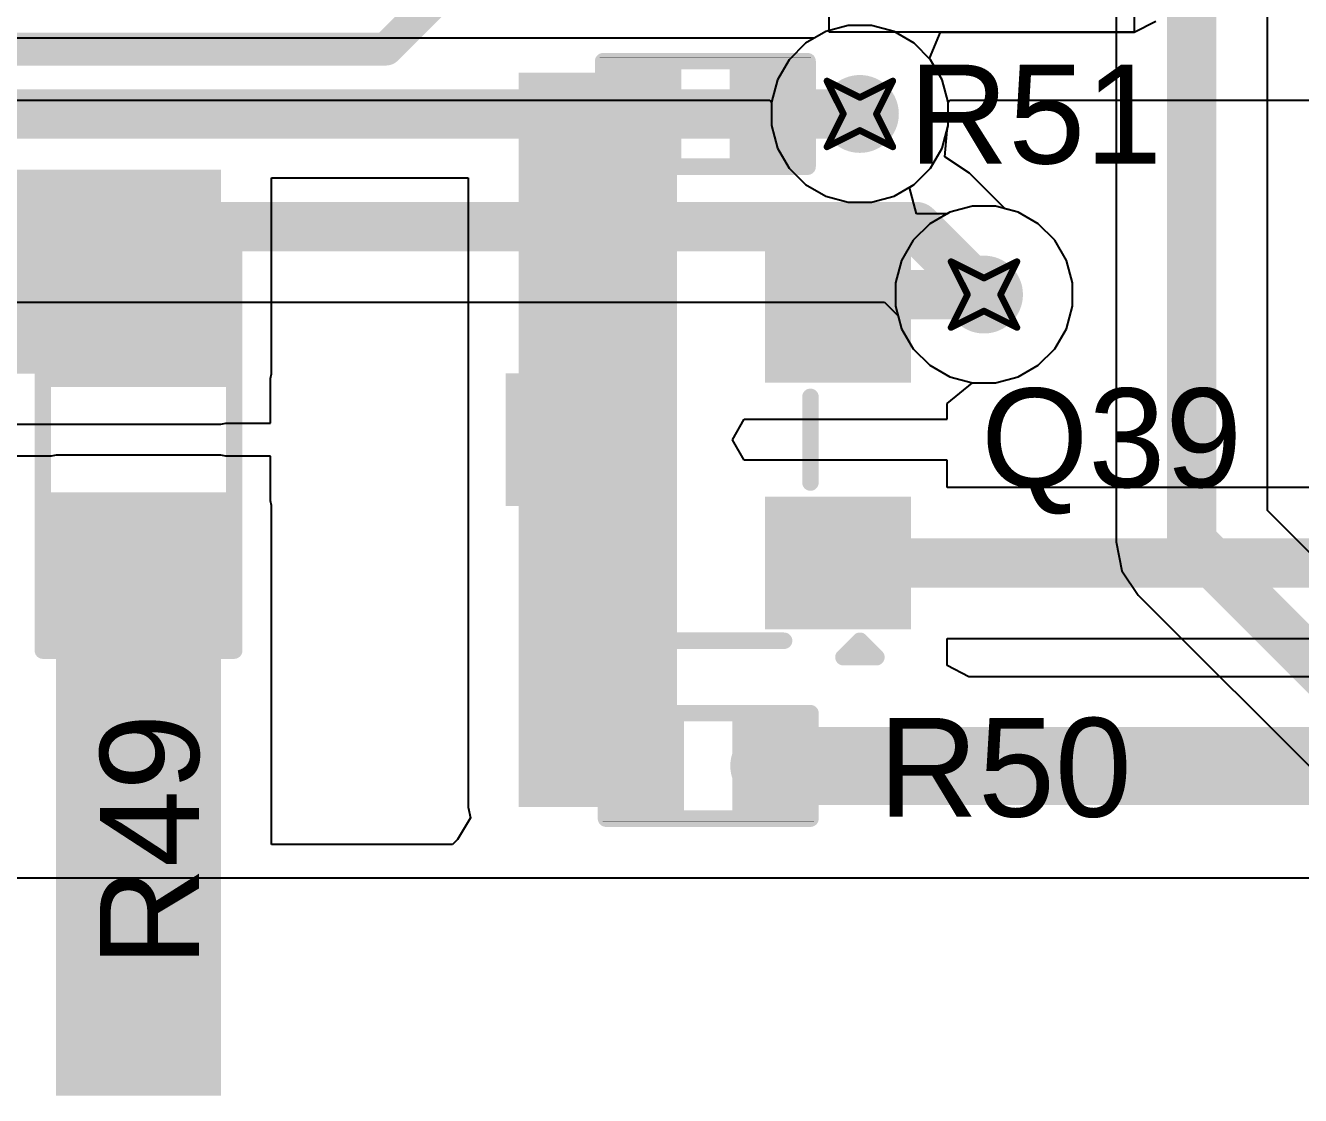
# Model space of a CAD drawing. Header units: inches. Extents: x -36 to 349, y -11 to 240.
# Drawn here: x 165.96 to 175.78, y 12.75 to 21 of the extents above; entities that cross this region are included whole.
import ezdxf

# ---------------------------------------------------------------- set-up
doc = ezdxf.new("R2010")
doc.units = ezdxf.units.IN
for name, color, linetype in [('Bottom Layer', 5, 'Continuous'), ('Drill Drawing', 1, 'Continuous'), ('Layer 1', 16, 'Continuous'), ('Layer 2', 76, 'Continuous'), ('Top Layer', 1, 'Continuous'), ('Top Overlay', 2, 'Continuous'), ('Top Paste', 8, 'Continuous'), ('Top Solder', 216, 'Continuous'), ('Via Holes', 16, 'Continuous')]:
    doc.layers.add(name, color=color, linetype=linetype)
doc.styles.add('Arial', font='', dxfattribs={"height": 0.2})
doc.styles.get('Arial').set_extended_font_data('Arial')

# ---------------------------------------------------------------- blocks, each defined once
blk = doc.blocks.new('SOT_23_112')
at = {"layer": 'Top Layer'}
for points in [[(-0.41000045, 1.46000089), (0.41000045, 1.46000089), (0.41000045, 0.54000019), (-0.41000045, 0.54000019)], [(-1.36001125, -0.53999511), (-0.54001035, -0.53999511), (-0.54001035, -1.45999581), (-1.36001125, -1.45999581)], [(0.54001035, -0.53999511), (1.36001125, -0.53999511), (1.36001125, -1.45999581), (0.54001035, -1.45999581)]]:
    blk.add_hatch(color=1, dxfattribs=at).paths.add_polyline_path(points)
at = {"layer": 'Top Paste'}
for points in [[(-0.41000045, 1.46000089), (0.41000045, 1.46000089), (0.41000045, 0.54000019), (-0.41000045, 0.54000019)], [(-1.36001125, -0.53999511), (-0.54001035, -0.53999511), (-0.54001035, -1.45999581), (-1.36001125, -1.45999581)], [(0.54001035, -0.53999511), (1.36001125, -0.53999511), (1.36001125, -1.45999581), (0.54001035, -1.45999581)]]:
    blk.add_hatch(color=8, dxfattribs=at).paths.add_polyline_path(points)
at = {"layer": 'Top Solder'}
for points in [[(-0.51160045, 1.56160089), (0.51160045, 1.56160089), (0.51160045, 0.43840019), (-0.51160045, 0.43840019)], [(-1.46161125, -0.43839511), (-0.43841035, -0.43839511), (-0.43841035, -1.56159581), (-1.46161125, -1.56159581)], [(0.43841035, -0.43839511), (1.46161125, -0.43839511), (1.46161125, -1.56159581), (0.43841035, -1.56159581)]]:
    blk.add_hatch(color=216, dxfattribs=at).paths.add_polyline_path(points)
at = {"layer": 'Top Overlay'}
for points in [[(-1.5494, 0.8128025399999999, 0.127, 0.127, 0), (-0.5588, 0.8128025399999999, 0.127, 0.127, 0)], [(-1.5494, 0.8128025399999999, 0.127, 0.127, 0), (-1.5494, -0.58419746, 0.127, 0.127, 0)], [(0.5588, 0.8128025399999999, 0.127, 0.127, 0), (1.5494, 0.8128025399999999, 0.127, 0.127, 0)], [(1.5494, 0.8128025399999999, 0.127, 0.127, 0), (1.5494, -0.58419746, 0.127, 0.127, 0)], [(-0.3302, -0.78739746, 0.127, 0.127, 0), (0.3302, -0.78739746, 0.127, 0.127, 0)], [(-1.6764, -1.04139746, 0.127, 0.127, 0), (-1.6764, -1.29539746, 0.127, 0.127, 0)], [(-1.6764, -1.04139746, 0.127, 0.127, 0), (-1.5494, -1.16839746, 0.127, 0.127, 0)], [(-1.5494, -1.16839746, 0.127, 0.127, 0), (-1.6764, -1.29539746, 0.127, 0.127, 0)]]:
    blk.add_lwpolyline(points, format="xyseb", dxfattribs=at)
for points in [[(-1.58115, 0.8128025399999999, 0.0635, 0.0635, 1), (-1.51765, 0.8128025399999999, 0.0635, 0.0635, 1)], [(-1.58115, 0.8128025399999999, 0.0635, 0.0635, 1), (-1.51765, 0.8128025399999999, 0.0635, 0.0635, 1)], [(-0.5905499999999999, 0.8128025399999999, 0.0635, 0.0635, 1), (-0.52705, 0.8128025399999999, 0.0635, 0.0635, 1)], [(0.52705, 0.8128025399999999, 0.0635, 0.0635, 1), (0.5905499999999999, 0.8128025399999999, 0.0635, 0.0635, 1)], [(1.51765, 0.8128025399999999, 0.0635, 0.0635, 1), (1.58115, 0.8128025399999999, 0.0635, 0.0635, 1)], [(1.51765, 0.8128025399999999, 0.0635, 0.0635, 1), (1.58115, 0.8128025399999999, 0.0635, 0.0635, 1)], [(-1.58115, -0.58419746, 0.0635, 0.0635, 1), (-1.51765, -0.58419746, 0.0635, 0.0635, 1)], [(1.51765, -0.58419746, 0.0635, 0.0635, 1), (1.58115, -0.58419746, 0.0635, 0.0635, 1)], [(-0.36195, -0.78739746, 0.0635, 0.0635, 1), (-0.29845, -0.78739746, 0.0635, 0.0635, 1)], [(0.29845, -0.78739746, 0.0635, 0.0635, 1), (0.36195, -0.78739746, 0.0635, 0.0635, 1)], [(-1.70815, -1.04139746, 0.0635, 0.0635, 1), (-1.64465, -1.04139746, 0.0635, 0.0635, 1)], [(-1.70815, -1.04139746, 0.0635, 0.0635, 1), (-1.64465, -1.04139746, 0.0635, 0.0635, 1)], [(-1.58115, -1.16839746, 0.0635, 0.0635, 1), (-1.51765, -1.16839746, 0.0635, 0.0635, 1)], [(-1.58115, -1.16839746, 0.0635, 0.0635, 1), (-1.51765, -1.16839746, 0.0635, 0.0635, 1)], [(-1.70815, -1.29539746, 0.0635, 0.0635, 1), (-1.64465, -1.29539746, 0.0635, 0.0635, 1)], [(-1.70815, -1.29539746, 0.0635, 0.0635, 1), (-1.64465, -1.29539746, 0.0635, 0.0635, 1)]]:
    blk.add_lwpolyline(points, format="xyseb", close=True, dxfattribs=at)
blk = doc.blocks.new('R___0402_254')
at = {"layer": 'Top Layer'}
for points in [[(-0.6985, -0.31749746), (-0.6985, 0.31750254), (-0.2412999999999999, 0.31750254), (-0.2413, -0.31749746)], [(0.2412999999999999, -0.31749746), (0.2413, 0.31750254), (0.6985, 0.31750254), (0.6985, -0.31749746)]]:
    blk.add_hatch(color=1, dxfattribs=at).paths.add_polyline_path(points)
at = {"layer": 'Top Paste'}
for points in [[(-0.6985, -0.31749746), (-0.6985, 0.31750254), (-0.2412999999999999, 0.31750254), (-0.2413, -0.31749746)], [(0.2412999999999999, -0.31749746), (0.2413, 0.31750254), (0.6985, 0.31750254), (0.6985, -0.31749746)]]:
    blk.add_hatch(color=8, dxfattribs=at).paths.add_polyline_path(points)
at = {"layer": 'Top Solder'}
for points in [[(-0.75350116, -0.3724986199999999), (-0.75350116, 0.3725037), (-0.1862988399999999, 0.3725037), (-0.18629884, -0.3724986199999999)], [(0.1862988399999999, -0.3724986199999999), (0.18629884, 0.3725037), (0.75350116, 0.3725037), (0.75350116, -0.3724986199999999)]]:
    blk.add_hatch(color=216, dxfattribs=at).paths.add_polyline_path(points)
at = {"layer": 'Top Overlay'}
for points in [[(-0.7874, 0.40640254, 0.127, 0.127, 0), (-0.7874, -0.40639746, 0.127, 0.127, 0)], [(0.7874, 0.40640254, 0.127, 0.127, 0), (-0.7874, 0.40640254, 0.127, 0.127, 0)], [(0.7874, 0.40640254, 0.127, 0.127, 0), (0.7874, -0.40639746, 0.127, 0.127, 0)], [(0.7874, -0.40639746, 0.127, 0.127, 0), (-0.7874, -0.40639746, 0.127, 0.127, 0)], [(0.8128, -0.4317974599999999, 0.0032258, 0.0032258, 0), (-0.8128, -0.4317974599999999, 0.0032258, 0.0032258, 0)]]:
    blk.add_lwpolyline(points, format="xyseb", dxfattribs=at)
for points in [[(-0.8191499999999999, 0.40640254, 0.0635, 0.0635, 1), (-0.7556499999999999, 0.40640254, 0.0635, 0.0635, 1)], [(-0.8191499999999999, 0.40640254, 0.0635, 0.0635, 1), (-0.7556499999999999, 0.40640254, 0.0635, 0.0635, 1)], [(0.7556499999999999, 0.40640254, 0.0635, 0.0635, 1), (0.8191499999999999, 0.40640254, 0.0635, 0.0635, 1)], [(0.7556499999999999, 0.40640254, 0.0635, 0.0635, 1), (0.8191499999999999, 0.40640254, 0.0635, 0.0635, 1)], [(-0.8191499999999999, -0.40639746, 0.0635, 0.0635, 1), (-0.7556499999999999, -0.40639746, 0.0635, 0.0635, 1)], [(-0.8191499999999999, -0.40639746, 0.0635, 0.0635, 1), (-0.7556499999999999, -0.40639746, 0.0635, 0.0635, 1)], [(0.7556499999999999, -0.40639746, 0.0635, 0.0635, 1), (0.8191499999999999, -0.40639746, 0.0635, 0.0635, 1)], [(0.7556499999999999, -0.40639746, 0.0635, 0.0635, 1), (0.8191499999999999, -0.40639746, 0.0635, 0.0635, 1)], [(-0.81360518, -0.4317974599999999, 0.0016129, 0.0016129, 1), (-0.8119948199999999, -0.4317974599999999, 0.0016129, 0.0016129, 1)], [(0.8119948199999999, -0.4317974599999999, 0.0016129, 0.0016129, 1), (0.81360518, -0.4317974599999999, 0.0016129, 0.0016129, 1)]]:
    blk.add_lwpolyline(points, format="xyseb", close=True, dxfattribs=at)
blk = doc.blocks.new('R___0402_255')
at = {"layer": 'Top Layer'}
for points in [[(-0.6985025399999999, -0.3175), (-0.6985025399999999, 0.3175), (-0.24130254, 0.3175), (-0.24130254, -0.3175)], [(0.24129746, -0.3175), (0.24129746, 0.3175), (0.69849746, 0.3175), (0.69849746, -0.3175)]]:
    blk.add_hatch(color=1, dxfattribs=at).paths.add_polyline_path(points)
at = {"layer": 'Top Paste'}
for points in [[(-0.6985025399999999, -0.3175), (-0.6985025399999999, 0.3175), (-0.24130254, 0.3175), (-0.24130254, -0.3175)], [(0.24129746, -0.3175), (0.24129746, 0.3175), (0.69849746, 0.3175), (0.69849746, -0.3175)]]:
    blk.add_hatch(color=8, dxfattribs=at).paths.add_polyline_path(points)
at = {"layer": 'Top Solder'}
for points in [[(-0.7535037, -0.37250116), (-0.7535037, 0.37250116), (-0.18630138, 0.37250116), (-0.18630138, -0.37250116)], [(0.1862962999999999, -0.37250116), (0.1862963, 0.37250116), (0.7534986199999999, 0.37250116), (0.7534986199999999, -0.37250116)]]:
    blk.add_hatch(color=216, dxfattribs=at).paths.add_polyline_path(points)
at = {"layer": 'Top Overlay'}
for points in [[(-0.78740254, -0.4064, 0.127, 0.127, 0), (-0.78740254, 0.4064, 0.127, 0.127, 0)], [(-0.78740254, 0.4064, 0.127, 0.127, 0), (0.78739746, 0.4064, 0.127, 0.127, 0)], [(0.78739746, -0.4064, 0.127, 0.127, 0), (0.78739746, 0.4064, 0.127, 0.127, 0)], [(-0.78740254, -0.4064, 0.127, 0.127, 0), (0.78739746, -0.4064, 0.127, 0.127, 0)], [(-0.8128025399999999, -0.4318, 0.0032258, 0.0032258, 0), (0.8127974599999999, -0.4318, 0.0032258, 0.0032258, 0)]]:
    blk.add_lwpolyline(points, format="xyseb", dxfattribs=at)
for points in [[(-0.8191525399999998, 0.4064, 0.0635, 0.0635, 1), (-0.75565254, 0.4064, 0.0635, 0.0635, 1)], [(-0.8191525399999998, 0.4064, 0.0635, 0.0635, 1), (-0.75565254, 0.4064, 0.0635, 0.0635, 1)], [(0.7556474599999999, 0.4064, 0.0635, 0.0635, 1), (0.8191474599999999, 0.4064, 0.0635, 0.0635, 1)], [(0.7556474599999999, 0.4064, 0.0635, 0.0635, 1), (0.8191474599999999, 0.4064, 0.0635, 0.0635, 1)], [(-0.8191525399999998, -0.4064, 0.0635, 0.0635, 1), (-0.75565254, -0.4064, 0.0635, 0.0635, 1)], [(-0.8191525399999998, -0.4064, 0.0635, 0.0635, 1), (-0.75565254, -0.4064, 0.0635, 0.0635, 1)], [(0.7556474599999999, -0.4064, 0.0635, 0.0635, 1), (0.8191474599999999, -0.4064, 0.0635, 0.0635, 1)], [(0.7556474599999999, -0.4064, 0.0635, 0.0635, 1), (0.8191474599999999, -0.4064, 0.0635, 0.0635, 1)], [(-0.8136077199999999, -0.4318, 0.0016129, 0.0016129, 1), (-0.81199736, -0.4318, 0.0016129, 0.0016129, 1)], [(0.81199228, -0.4318, 0.0016129, 0.0016129, 1), (0.8136026399999999, -0.4318, 0.0016129, 0.0016129, 1)]]:
    blk.add_lwpolyline(points, format="xyseb", close=True, dxfattribs=at)
blk = doc.blocks.new('RES_0805_256')
at = {"layer": 'Top Layer'}
for points in [[(-1.524, 0.63501016), (-0.508, 0.63501016), (-0.508, -0.6349898399999999), (-1.524, -0.6349898399999999)], [(0.508, 0.63501016), (1.524, 0.63501016), (1.524, -0.6349898399999999), (0.508, -0.6349898399999999)]]:
    blk.add_hatch(color=1, dxfattribs=at).paths.add_polyline_path(points)
at = {"layer": 'Top Paste'}
for points in [[(-1.524, 0.63501016), (-0.508, 0.63501016), (-0.508, -0.6349898399999999), (-1.524, -0.6349898399999999)], [(0.508, 0.63501016), (1.524, 0.63501016), (1.524, -0.6349898399999999), (0.508, -0.6349898399999999)]]:
    blk.add_hatch(color=8, dxfattribs=at).paths.add_polyline_path(points)
at = {"layer": 'Top Solder'}
for points in [[(-1.6256, 0.7366101599999999), (-0.4064, 0.7366101599999999), (-0.4064, -0.7365898399999999), (-1.6256, -0.7365898399999999)], [(0.4064, 0.7366101599999999), (1.6256, 0.7366101599999999), (1.6256, -0.7365898399999999), (0.4064, -0.7365898399999999)]]:
    blk.add_hatch(color=216, dxfattribs=at).paths.add_polyline_path(points)
at = {"layer": 'Top Overlay'}
for points in [[(-1.6256, 0.7366101599999999, 0.127, 0.127, 0), (-1.6256, -0.7365898399999999, 0.127, 0.127, 0)], [(-1.6256, 0.7366101599999999, 0.127, 0.127, 0), (1.6256, 0.7366101599999999, 0.127, 0.127, 0)], [(1.6256, 0.7366101599999999, 0.127, 0.127, 0), (1.6256, -0.7365898399999999, 0.127, 0.127, 0)], [(-1.6256, -0.7365898399999999, 0.127, 0.127, 0), (1.6256, -0.7365898399999999, 0.127, 0.127, 0)]]:
    blk.add_lwpolyline(points, format="xyseb", dxfattribs=at)
for points in [[(-1.65735, 0.7366101599999999, 0.0635, 0.0635, 1), (-1.59385, 0.7366101599999999, 0.0635, 0.0635, 1)], [(-1.65735, 0.7366101599999999, 0.0635, 0.0635, 1), (-1.59385, 0.7366101599999999, 0.0635, 0.0635, 1)], [(1.59385, 0.7366101599999999, 0.0635, 0.0635, 1), (1.65735, 0.7366101599999999, 0.0635, 0.0635, 1)], [(1.59385, 0.7366101599999999, 0.0635, 0.0635, 1), (1.65735, 0.7366101599999999, 0.0635, 0.0635, 1)], [(-1.65735, -0.7365898399999999, 0.0635, 0.0635, 1), (-1.59385, -0.7365898399999999, 0.0635, 0.0635, 1)], [(-1.65735, -0.7365898399999999, 0.0635, 0.0635, 1), (-1.59385, -0.7365898399999999, 0.0635, 0.0635, 1)], [(1.59385, -0.7365898399999999, 0.0635, 0.0635, 1), (1.65735, -0.7365898399999999, 0.0635, 0.0635, 1)], [(1.59385, -0.7365898399999999, 0.0635, 0.0635, 1), (1.65735, -0.7365898399999999, 0.0635, 0.0635, 1)]]:
    blk.add_lwpolyline(points, format="xyseb", close=True, dxfattribs=at)

msp = doc.modelspace()

# ---------------------------------------------------------------- hatches: boundary and pattern name
at = {"layer": 'Bottom Layer'}
h = msp.add_hatch(color=5, dxfattribs=at)
edge = h.paths.add_edge_path()
edge.add_arc((172.38257624, 20.31499112), 0.2999994, 0, 360)
h = msp.add_hatch(color=5, dxfattribs=at)
edge = h.paths.add_edge_path()
edge.add_arc((173.33858144, 18.92301778), 0.2999994, 0, 360)
at = {"layer": 'Layer 1'}
h = msp.add_hatch(color=16, dxfattribs=at)
edge = h.paths.add_edge_path()
edge.add_arc((172.38257624, 20.31499112), 0.2999994, 0, 360)
h = msp.add_hatch(color=16, dxfattribs=at)
edge = h.paths.add_edge_path()
edge.add_arc((173.33858144, 18.92301778), 0.2999994, 0, 360)
at = {"layer": 'Layer 2'}
h = msp.add_hatch(color=76, dxfattribs=at)
edge = h.paths.add_edge_path()
edge.add_arc((172.38257624, 20.31499112), 0.2999994, 0, 360)
h = msp.add_hatch(color=76, dxfattribs=at)
edge = h.paths.add_edge_path()
edge.add_arc((173.33858144, 18.92301778), 0.2999994, 0, 360)
at = {"layer": 'Top Layer'}
for points in [[(169.75437982, 14.97331778), (170.9730769, 14.97331778), (170.9730769, 20.63248858), (169.75437982, 20.63248858)], [(162.36858052, 18.31280818), (167.46086904, 18.31280818), (167.46086904, 19.88597242), (162.36858052, 19.88597242)], [(166.19086904, 12.75081778), (167.46086904, 12.75081778), (167.46086904, 17.29680818), (166.19086904, 17.29680818)]]:
    msp.add_hatch(color=1, dxfattribs=at).paths.add_polyline_path(points)
h = msp.add_hatch(color=1, dxfattribs=at)
edge = h.paths.add_edge_path()
edge.add_arc((172.38257624, 20.31499112), 0.2999994, 0, 360)
h = msp.add_hatch(color=1, dxfattribs=at)
edge = h.paths.add_edge_path()
edge.add_arc((173.33858144, 18.92301778), 0.2999994, 0, 360)
at = {"layer": 'Via Holes'}
h = msp.add_hatch(color=7, dxfattribs=at)
edge = h.paths.add_edge_path()
edge.add_arc((172.38257624, 20.31499112), 0.1499997, 0, 360)
h = msp.add_hatch(color=7, dxfattribs=at)
edge = h.paths.add_edge_path()
edge.add_arc((173.33858144, 18.92301778), 0.1499997, 0, 360)

# ---------------------------------------------------------------- linework, layer by layer
at = {"layer": 'Bottom Layer'}
for p, q in [((174.35608512, 21.32550472), (174.35608512, 17.01801778)), ((175.52147776, 17.25937874), (175.52147776, 21.32550472)), ((172.11971926, 20.94958218), (172.02983374, 20.89768744)), ((172.29292186, 20.99599052), (172.11971926, 20.94958218)), ((172.47223062, 20.99599052), (172.29292186, 20.99599052)), ((172.64543322, 20.94958218), (172.47223062, 20.99599052)), ((172.8007212, 20.8599278), (172.64543322, 20.94958218)), ((172.02983374, 20.89768744), (162.7288465, 20.89768744)), ((172.92751292, 20.73313608), (172.8007212, 20.8599278)), ((173.0171673, 20.5778481), (172.92751292, 20.73313608)), ((173.06357564, 20.4046455), (173.0171673, 20.5778481)), ((173.06357564, 20.22533674), (173.06357564, 20.4046455)), ((173.0377032, 19.985228), (173.05383728, 20.18899696)), ((173.05383728, 20.18899696), (173.06357564, 20.22533674)), ((173.22674016, 19.85891634), (173.0377032, 19.985228)), ((173.50118462, 19.58447188), (173.22674016, 19.85891634)), ((173.60143842, 19.55760884), (173.50118462, 19.58447188)), ((173.7567264, 19.46795446), (173.60143842, 19.55760884)), ((173.88351812, 19.34116274), (173.7567264, 19.46795446)), ((173.9731725, 19.18587476), (173.88351812, 19.34116274)), ((174.01958084, 19.01267216), (173.9731725, 19.18587476)), ((174.01958084, 18.8333634), (174.01958084, 19.01267216)), ((162.60673346, 18.86419138), (172.57335056, 18.86419138)), ((172.57335056, 18.86419138), (172.67712734, 18.7604146)), ((172.67712734, 18.7604146), (172.70399038, 18.6601608)), ((173.9731725, 18.6601608), (174.01958084, 18.8333634)), ((172.70399038, 18.6601608), (172.79364476, 18.50487282)), ((173.88351812, 18.50487282), (173.9731725, 18.6601608)), ((172.79364476, 18.50487282), (172.92043648, 18.3780811)), ((173.7567264, 18.3780811), (173.88351812, 18.50487282)), ((172.92043648, 18.3780811), (173.07572446, 18.28842672)), ((173.60143842, 18.28842672), (173.7567264, 18.3780811)), ((173.07572446, 18.28842672), (173.24892706, 18.24201838)), ((173.42823582, 18.24201838), (173.60143842, 18.28842672)), ((173.24892706, 18.24201838), (173.42823582, 18.24201838)), ((176.85398462, 15.92687188), (175.52147776, 17.25937874)), ((174.35608512, 17.01801778), (174.40044114, 16.79502864)), ((174.40044114, 16.79502864), (174.5267528, 16.60598914)), ((174.5267528, 16.60598914), (176.02992734, 15.1028146))]:
    msp.add_line(p, q, dxfattribs=at)
for points in [[(174.93878144, 17.01801778, 0.3809999999999999, 0.3809999999999999, 0), (174.93878144, 21.67824722, 0.3809999999999999, 0.3809999999999999, 0)], [(162.2786061, 20.31499112, 0.3809999999999999, 0.3809999999999999, 0), (172.38257624, 20.31499112, 0.3809999999999999, 0.3809999999999999, 0)], [(162.14671152, 19.4468877, 0.3809999999999999, 0.3809999999999999, 0), (172.81471152, 19.4468877, 0.3809999999999999, 0.3809999999999999, 0)], [(172.81471152, 19.4468877, 0.3809999999999999, 0.3809999999999999, 0), (173.33858144, 18.92301778, 0.3809999999999999, 0.3809999999999999, 0)], [(174.93878144, 17.01801778, 0.3809999999999999, 0.3809999999999999, 0), (176.69138144, 15.26541778, 0.3809999999999999, 0.3809999999999999, 0)]]:
    msp.add_lwpolyline(points, format="xyseb", dxfattribs=at)
for points in [[(172.28732624, 20.31499112, 0.1905, 0.1905, 1), (172.47782624, 20.31499112, 0.1905, 0.1905, 1)], [(172.71946152, 19.4468877, 0.1905, 0.1905, 1), (172.90996152, 19.4468877, 0.1905, 0.1905, 1)], [(172.71946152, 19.4468877, 0.1905, 0.1905, 1), (172.90996152, 19.4468877, 0.1905, 0.1905, 1)], [(173.24333144, 18.92301778, 0.1905, 0.1905, 1), (173.43383144, 18.92301778, 0.1905, 0.1905, 1)], [(174.84353144, 17.01801778, 0.1905, 0.1905, 1), (175.03403144, 17.01801778, 0.1905, 0.1905, 1)], [(174.84353144, 17.01801778, 0.1905, 0.1905, 1), (175.03403144, 17.01801778, 0.1905, 0.1905, 1)]]:
    msp.add_lwpolyline(points, format="xyseb", close=True, dxfattribs=at)
at = {"layer": 'Drill Drawing'}
for points in [[(172.12857624, 20.56899112, 0.0508, 0.0508, 0), (172.38257624, 20.44199112, 0.0508, 0.0508, 0)], [(172.12857624, 20.56899112, 0.0508, 0.0508, 0), (172.25557624, 20.31499112, 0.0508, 0.0508, 0)], [(172.38257624, 20.44199112, 0.0508, 0.0508, 0), (172.63657624, 20.56899112, 0.0508, 0.0508, 0)], [(172.50957624, 20.31499112, 0.0508, 0.0508, 0), (172.63657624, 20.56899112, 0.0508, 0.0508, 0)], [(172.12857624, 20.06099112, 0.0508, 0.0508, 0), (172.25557624, 20.31499112, 0.0508, 0.0508, 0)], [(172.50957624, 20.31499112, 0.0508, 0.0508, 0), (172.63657624, 20.06099112, 0.0508, 0.0508, 0)], [(172.12857624, 20.06099112, 0.0508, 0.0508, 0), (172.38257624, 20.18799112, 0.0508, 0.0508, 0)], [(172.38257624, 20.18799112, 0.0508, 0.0508, 0), (172.63657624, 20.06099112, 0.0508, 0.0508, 0)], [(173.08458144, 19.17701778, 0.0508, 0.0508, 0), (173.33858144, 19.05001778, 0.0508, 0.0508, 0)], [(173.08458144, 19.17701778, 0.0508, 0.0508, 0), (173.21158144, 18.92301778, 0.0508, 0.0508, 0)], [(173.33858144, 19.05001778, 0.0508, 0.0508, 0), (173.59258144, 19.17701778, 0.0508, 0.0508, 0)], [(173.46558144, 18.92301778, 0.0508, 0.0508, 0), (173.59258144, 19.17701778, 0.0508, 0.0508, 0)], [(173.08458144, 18.66901778, 0.0508, 0.0508, 0), (173.21158144, 18.92301778, 0.0508, 0.0508, 0)], [(173.46558144, 18.92301778, 0.0508, 0.0508, 0), (173.59258144, 18.66901778, 0.0508, 0.0508, 0)], [(173.08458144, 18.66901778, 0.0508, 0.0508, 0), (173.33858144, 18.79601778, 0.0508, 0.0508, 0)], [(173.33858144, 18.79601778, 0.0508, 0.0508, 0), (173.59258144, 18.66901778, 0.0508, 0.0508, 0)]]:
    msp.add_lwpolyline(points, format="xyseb", dxfattribs=at)
for points in [[(172.11587624, 20.56899112, 0.0254, 0.0254, 1), (172.14127624, 20.56899112, 0.0254, 0.0254, 1)], [(172.11587624, 20.56899112, 0.0254, 0.0254, 1), (172.14127624, 20.56899112, 0.0254, 0.0254, 1)], [(172.62387624, 20.56899112, 0.0254, 0.0254, 1), (172.64927624, 20.56899112, 0.0254, 0.0254, 1)], [(172.62387624, 20.56899112, 0.0254, 0.0254, 1), (172.64927624, 20.56899112, 0.0254, 0.0254, 1)], [(172.36987624, 20.44199112, 0.0254, 0.0254, 1), (172.39527624, 20.44199112, 0.0254, 0.0254, 1)], [(172.36987624, 20.44199112, 0.0254, 0.0254, 1), (172.39527624, 20.44199112, 0.0254, 0.0254, 1)], [(172.24287624, 20.31499112, 0.0254, 0.0254, 1), (172.26827624, 20.31499112, 0.0254, 0.0254, 1)], [(172.24287624, 20.31499112, 0.0254, 0.0254, 1), (172.26827624, 20.31499112, 0.0254, 0.0254, 1)], [(172.49687624, 20.31499112, 0.0254, 0.0254, 1), (172.52227624, 20.31499112, 0.0254, 0.0254, 1)], [(172.49687624, 20.31499112, 0.0254, 0.0254, 1), (172.52227624, 20.31499112, 0.0254, 0.0254, 1)], [(172.36987624, 20.18799112, 0.0254, 0.0254, 1), (172.39527624, 20.18799112, 0.0254, 0.0254, 1)], [(172.36987624, 20.18799112, 0.0254, 0.0254, 1), (172.39527624, 20.18799112, 0.0254, 0.0254, 1)], [(172.11587624, 20.06099112, 0.0254, 0.0254, 1), (172.14127624, 20.06099112, 0.0254, 0.0254, 1)], [(172.11587624, 20.06099112, 0.0254, 0.0254, 1), (172.14127624, 20.06099112, 0.0254, 0.0254, 1)], [(172.62387624, 20.06099112, 0.0254, 0.0254, 1), (172.64927624, 20.06099112, 0.0254, 0.0254, 1)], [(172.62387624, 20.06099112, 0.0254, 0.0254, 1), (172.64927624, 20.06099112, 0.0254, 0.0254, 1)], [(173.07188144, 19.17701778, 0.0254, 0.0254, 1), (173.09728144, 19.17701778, 0.0254, 0.0254, 1)], [(173.07188144, 19.17701778, 0.0254, 0.0254, 1), (173.09728144, 19.17701778, 0.0254, 0.0254, 1)], [(173.57988144, 19.17701778, 0.0254, 0.0254, 1), (173.60528144, 19.17701778, 0.0254, 0.0254, 1)], [(173.57988144, 19.17701778, 0.0254, 0.0254, 1), (173.60528144, 19.17701778, 0.0254, 0.0254, 1)], [(173.32588144, 19.05001778, 0.0254, 0.0254, 1), (173.35128144, 19.05001778, 0.0254, 0.0254, 1)], [(173.32588144, 19.05001778, 0.0254, 0.0254, 1), (173.35128144, 19.05001778, 0.0254, 0.0254, 1)], [(173.19888144, 18.92301778, 0.0254, 0.0254, 1), (173.22428144, 18.92301778, 0.0254, 0.0254, 1)], [(173.19888144, 18.92301778, 0.0254, 0.0254, 1), (173.22428144, 18.92301778, 0.0254, 0.0254, 1)], [(173.45288144, 18.92301778, 0.0254, 0.0254, 1), (173.47828144, 18.92301778, 0.0254, 0.0254, 1)], [(173.45288144, 18.92301778, 0.0254, 0.0254, 1), (173.47828144, 18.92301778, 0.0254, 0.0254, 1)], [(173.32588144, 18.79601778, 0.0254, 0.0254, 1), (173.35128144, 18.79601778, 0.0254, 0.0254, 1)], [(173.32588144, 18.79601778, 0.0254, 0.0254, 1), (173.35128144, 18.79601778, 0.0254, 0.0254, 1)], [(173.07188144, 18.66901778, 0.0254, 0.0254, 1), (173.09728144, 18.66901778, 0.0254, 0.0254, 1)], [(173.07188144, 18.66901778, 0.0254, 0.0254, 1), (173.09728144, 18.66901778, 0.0254, 0.0254, 1)], [(173.57988144, 18.66901778, 0.0254, 0.0254, 1), (173.60528144, 18.66901778, 0.0254, 0.0254, 1)], [(173.57988144, 18.66901778, 0.0254, 0.0254, 1), (173.60528144, 18.66901778, 0.0254, 0.0254, 1)]]:
    msp.add_lwpolyline(points, format="xyseb", close=True, dxfattribs=at)
at = {"layer": 'Layer 1'}
for p, q in [((172.11971926, 20.94958218), (171.96443128, 20.8599278)), ((172.29292186, 20.99599052), (172.11971926, 20.94958218)), ((172.47223062, 20.99599052), (172.29292186, 20.99599052)), ((172.64543322, 20.94958218), (172.47223062, 20.99599052)), ((172.8007212, 20.8599278), (172.64543322, 20.94958218)), ((171.96443128, 20.8599278), (171.83763956, 20.73313608)), ((172.92751292, 20.73313608), (172.8007212, 20.8599278)), ((171.83763956, 20.73313608), (171.74798518, 20.5778481)), ((173.0171673, 20.5778481), (172.92751292, 20.73313608)), ((171.74798518, 20.5778481), (171.70157684, 20.4046455)), ((173.06357564, 20.4046455), (173.0171673, 20.5778481)), ((171.70157684, 20.4046455), (171.70157684, 20.22533674)), ((173.06357564, 20.22533674), (173.06357564, 20.4046455)), ((171.70157684, 20.22533674), (171.74798518, 20.05213414)), ((173.0171673, 20.05213414), (173.06357564, 20.22533674)), ((171.74798518, 20.05213414), (171.83763956, 19.89684616)), ((172.92751292, 19.89684616), (173.0171673, 20.05213414)), ((171.83763956, 19.89684616), (171.96443128, 19.77005444)), ((172.8007212, 19.77005444), (172.92751292, 19.89684616)), ((171.96443128, 19.77005444), (172.11971926, 19.68040006)), ((172.64543322, 19.68040006), (172.8007212, 19.77005444)), ((172.11971926, 19.68040006), (172.29292186, 19.63399172)), ((172.47223062, 19.63399172), (172.64543322, 19.68040006)), ((172.29292186, 19.63399172), (172.47223062, 19.63399172)), ((173.07572446, 19.55760884), (172.92043648, 19.46795446)), ((173.24892706, 19.60401718), (173.07572446, 19.55760884)), ((173.42823582, 19.60401718), (173.24892706, 19.60401718)), ((173.60143842, 19.55760884), (173.42823582, 19.60401718)), ((173.7567264, 19.46795446), (173.60143842, 19.55760884)), ((172.92043648, 19.46795446), (172.79364476, 19.34116274)), ((173.88351812, 19.34116274), (173.7567264, 19.46795446)), ((172.79364476, 19.34116274), (172.70399038, 19.18587476)), ((173.9731725, 19.18587476), (173.88351812, 19.34116274)), ((172.70399038, 19.18587476), (172.65758204, 19.01267216)), ((174.01958084, 19.01267216), (173.9731725, 19.18587476)), ((172.65758204, 19.01267216), (172.65758204, 18.8333634)), ((174.01958084, 18.8333634), (174.01958084, 19.01267216)), ((172.65758204, 18.8333634), (172.70399038, 18.6601608)), ((173.9731725, 18.6601608), (174.01958084, 18.8333634)), ((172.70399038, 18.6601608), (172.79364476, 18.50487282)), ((173.88351812, 18.50487282), (173.9731725, 18.6601608)), ((172.79364476, 18.50487282), (172.92043648, 18.3780811)), ((173.7567264, 18.3780811), (173.88351812, 18.50487282)), ((172.92043648, 18.3780811), (173.07572446, 18.28842672)), ((173.60143842, 18.28842672), (173.7567264, 18.3780811)), ((173.07572446, 18.28842672), (173.24892706, 18.24201838)), ((173.42823582, 18.24201838), (173.60143842, 18.28842672)), ((173.24892706, 18.24201838), (173.42823582, 18.24201838))]:
    msp.add_line(p, q, dxfattribs=at)
at = {"layer": 'Layer 2'}
for p, q in [((162.29248466, 20.4216), (171.68856696, 20.4216)), ((171.68856696, 20.4216), (171.70157684, 20.40464296)), ((171.70157684, 20.40464296), (171.70157684, 20.22533674)), ((173.06357564, 20.40464296), (173.07658552, 20.4216)), ((173.06357564, 20.22533674), (173.06357564, 20.40464296)), ((173.07658552, 20.4216), (178.85039922, 20.4216)), ((171.70157684, 20.22533674), (171.74798518, 20.05213414)), ((173.0171673, 20.05213414), (173.06357564, 20.22533674)), ((171.74798518, 20.05213414), (171.83763956, 19.89684616)), ((172.92751292, 19.89684616), (173.0171673, 20.05213414)), ((171.83763956, 19.89684616), (171.96443128, 19.77005444)), ((172.8007212, 19.77005444), (172.92751292, 19.89684616)), ((171.96443128, 19.77005444), (172.11971926, 19.68040006)), ((172.64543322, 19.68040006), (172.8007212, 19.77005444)), ((172.11971926, 19.68040006), (172.29292186, 19.63399172)), ((172.47223062, 19.63399172), (172.64543322, 19.68040006)), ((172.29292186, 19.63399172), (172.47223062, 19.63399172)), ((173.07572446, 19.55760884), (172.92043648, 19.46795446)), ((173.24892706, 19.60401718), (173.07572446, 19.55760884)), ((173.42823582, 19.60401718), (173.24892706, 19.60401718)), ((173.60143842, 19.55760884), (173.42823582, 19.60401718)), ((173.7567264, 19.46795446), (173.60143842, 19.55760884)), ((172.92043648, 19.46795446), (172.79364476, 19.34116274)), ((173.88351812, 19.34116274), (173.7567264, 19.46795446)), ((172.79364476, 19.34116274), (172.70399038, 19.18587476)), ((173.9731725, 19.18587476), (173.88351812, 19.34116274)), ((172.70399038, 19.18587476), (172.65758204, 19.01267216)), ((174.01958084, 19.01267216), (173.9731725, 19.18587476)), ((172.65758204, 19.01267216), (172.65758204, 18.8333634)), ((174.01958084, 18.8333634), (174.01958084, 19.01267216)), ((172.65758204, 18.8333634), (172.70399038, 18.6601608)), ((173.9731725, 18.6601608), (174.01958084, 18.8333634)), ((172.70399038, 18.6601608), (172.79364476, 18.50487282)), ((173.88351812, 18.50487282), (173.9731725, 18.6601608)), ((172.79364476, 18.50487282), (172.92043648, 18.3780811)), ((173.7567264, 18.3780811), (173.88351812, 18.50487282)), ((172.92043648, 18.3780811), (173.07572446, 18.28842672)), ((173.60143842, 18.28842672), (173.7567264, 18.3780811)), ((173.07572446, 18.28842672), (173.24892706, 18.24201838)), ((173.42823582, 18.24201838), (173.60143842, 18.28842672)), ((173.24892706, 18.24201838), (173.42823582, 18.24201838))]:
    msp.add_line(p, q, dxfattribs=at)
at = {"layer": 'Top Layer'}
for p, q in [((172.14533008, 20.9457925), (172.14533008, 21.20476836)), ((174.49428144, 21.20476836), (174.49428144, 20.9457925)), ((174.4942789, 20.94578996), (174.66304412, 21.02893432)), ((174.49428144, 20.9457925), (172.14533008, 20.9457925)), ((172.9180565, 20.7425925), (173.00222702, 20.9457925)), ((173.00222702, 20.9457925), (174.4942789, 20.9457925)), ((174.4942789, 20.9457925), (174.4942789, 20.94578996)), ((172.92751292, 20.73313608), (172.9180565, 20.7425925)), ((173.0171673, 20.5778481), (172.92751292, 20.73313608)), ((173.06357564, 20.4046455), (173.0171673, 20.5778481)), ((173.06357564, 20.22533674), (173.06357564, 20.4046455)), ((173.0171673, 20.05213414), (173.06357564, 20.22533674)), ((172.92751292, 19.89684616), (173.0171673, 20.05213414)), ((172.8007212, 19.77005444), (172.92751292, 19.89684616)), ((167.8493341, 18.31280818), (167.8493341, 19.8229347)), ((167.8493341, 19.8229347), (169.36591476, 19.8229347)), ((169.36591476, 19.8229347), (169.36591476, 14.97331778)), ((172.76425442, 19.74900038), (172.8007212, 19.77005444)), ((172.81870186, 19.54580038), (172.76425442, 19.74900038)), ((173.05527238, 19.54580038), (172.81870186, 19.54580038)), ((173.07572446, 19.55760884), (173.05527238, 19.54580038)), ((173.24892706, 19.60401718), (173.07572446, 19.55760884)), ((173.42823582, 19.60401718), (173.24892706, 19.60401718)), ((173.60143842, 19.55760884), (173.42823582, 19.60401718)), ((173.7567264, 19.46795446), (173.60143842, 19.55760884)), ((173.88351812, 19.34116274), (173.7567264, 19.46795446)), ((173.9731725, 19.18587476), (173.88351812, 19.34116274)), ((174.01958084, 19.01267216), (173.9731725, 19.18587476)), ((174.01958084, 18.8333634), (174.01958084, 19.01267216)), ((173.9731725, 18.6601608), (174.01958084, 18.8333634)), ((173.88351812, 18.50487282), (173.9731725, 18.6601608)), ((173.7567264, 18.3780811), (173.88351812, 18.50487282)), ((173.60143842, 18.28842672), (173.7567264, 18.3780811)), ((167.84188682, 18.27536858), (167.8493341, 18.31280818)), ((167.84188682, 17.9317904), (167.84188682, 18.27536858)), ((173.42823582, 18.24201838), (173.60143842, 18.28842672)), ((173.0553943, 18.0835046), (173.2489296, 18.24201838)), ((173.2489296, 18.24201838), (173.42823582, 18.24201838)), ((173.0553943, 17.96380202), (173.0553943, 18.0835046)), ((163.74854474, 17.92434312), (167.46086904, 17.92434312)), ((167.46086904, 17.92434312), (167.49830864, 17.9317904)), ((167.49830864, 17.9317904), (167.84188682, 17.9317904)), ((171.40023886, 17.80479294), (171.49100576, 17.96380202)), ((171.49100576, 17.96380202), (173.0553943, 17.96380202)), ((171.49100576, 17.64577878), (171.40023886, 17.80479294)), ((166.19086904, 17.68527324), (166.15325164, 17.6777904)), ((167.46086904, 17.68527324), (166.19086904, 17.68527324)), ((167.49848644, 17.6777904), (167.46086904, 17.68527324)), ((166.15325164, 17.6777904), (165.80988682, 17.6777904)), ((167.84188682, 17.6777904), (167.49848644, 17.6777904)), ((167.84188682, 17.33424778), (167.84188682, 17.6777904)), ((173.0553943, 17.64577878), (171.49100576, 17.64577878)), ((173.0553943, 17.43747592), (173.0553943, 17.64577878)), ((181.64621786, 17.43747592), (173.0553943, 17.43747592)), ((167.8493341, 17.29680818), (167.84188682, 17.33424778)), ((167.8493341, 14.68619364), (167.8493341, 17.29680818)), ((173.0553943, 16.06378296), (173.0553943, 16.27208328)), ((173.0553943, 16.27208328), (181.88757882, 16.27208328)), ((173.22293778, 15.97769474), (173.0553943, 16.06378296)), ((180.02990664, 15.97769474), (173.22293778, 15.97769474)), ((169.36591476, 14.97331778), (169.38260764, 14.88939618)), ((169.38260764, 14.88939618), (169.28407342, 14.72308206)), ((169.2436163, 14.68619364), (167.8493341, 14.68619364)), ((169.28407342, 14.72308206), (169.2436163, 14.68619364)), ((162.06601318, 14.42721778), (179.66318144, 14.42721778))]:
    msp.add_line(p, q, dxfattribs=at)
for points in [[(168.73263688, 20.81501298, 0.254, 0.254, 0), (170.21438144, 22.29675754, 0.254, 0.254, 0)], [(162.77858224, 20.81501298, 0.254, 0.254, 0), (168.73263688, 20.81501298, 0.254, 0.254, 0)], [(171.66218398, 20.31499112, 0.3809999999999999, 0.3809999999999999, 0), (172.38257624, 20.31499112, 0.3809999999999999, 0.3809999999999999, 0)], [(171.66218144, 20.31498858, 0.254, 0.254, 0), (171.66218398, 20.31499112, 0.254, 0.254, 0)], [(162.77858224, 20.31498858, 0.2032, 0.2032, 0), (170.72238144, 20.31498858, 0.2032, 0.2032, 0)], [(172.38257624, 18.92301778, 0.3809999999999999, 0.3809999999999999, 0), (173.33858144, 18.92301778, 0.3809999999999999, 0.3809999999999999, 0)], [(172.21437744, 18.75481898, 0.254, 0.254, 0), (172.38257624, 18.92301778, 0.254, 0.254, 0)], [(172.21439522, 16.8547796, 0.3809999999999999, 0.3809999999999999, 0), (181.88757882, 16.8547796, 0.3809999999999999, 0.3809999999999999, 0)], [(171.68427944, 15.29081778, 0.5999987999999999, 0.5999987999999999, 0), (180.02992696, 15.29081778, 0.5999987999999999, 0.5999987999999999, 0)]]:
    msp.add_lwpolyline(points, format="xyseb", dxfattribs=at)
for points in [[(168.66913688, 20.81501298, 0.127, 0.127, 1), (168.79613688, 20.81501298, 0.127, 0.127, 1)], [(168.66913688, 20.81501298, 0.127, 0.127, 1), (168.79613688, 20.81501298, 0.127, 0.127, 1)], [(171.56693398, 20.31499112, 0.1905, 0.1905, 1), (171.75743398, 20.31499112, 0.1905, 0.1905, 1)], [(171.59868144, 20.31498858, 0.127, 0.127, 1), (171.72568144, 20.31498858, 0.127, 0.127, 1)], [(171.59868398, 20.31499112, 0.127, 0.127, 1), (171.72568398, 20.31499112, 0.127, 0.127, 1)], [(172.28732624, 20.31499112, 0.1905, 0.1905, 1), (172.47782624, 20.31499112, 0.1905, 0.1905, 1)], [(170.67158144, 20.31498858, 0.1016, 0.1016, 1), (170.77318144, 20.31498858, 0.1016, 0.1016, 1)], [(172.28732624, 18.92301778, 0.1905, 0.1905, 1), (172.47782624, 18.92301778, 0.1905, 0.1905, 1)], [(173.24333144, 18.92301778, 0.1905, 0.1905, 1), (173.43383144, 18.92301778, 0.1905, 0.1905, 1)], [(172.31907624, 18.92301778, 0.127, 0.127, 1), (172.44607624, 18.92301778, 0.127, 0.127, 1)], [(172.15087744, 18.75481898, 0.127, 0.127, 1), (172.27787744, 18.75481898, 0.127, 0.127, 1)], [(172.11914522, 16.8547796, 0.1905, 0.1905, 1), (172.30964522, 16.8547796, 0.1905, 0.1905, 1)], [(171.53427974, 15.29081778, 0.2999994, 0.2999994, 1), (171.83427914, 15.29081778, 0.2999994, 0.2999994, 1)]]:
    msp.add_lwpolyline(points, format="xyseb", close=True, dxfattribs=at)

# ---------------------------------------------------------------- block references
for name, p, rotation in [('R___0402_254', (171.19229922, 20.31497334), 180), ('RES_0805_256', (166.82589698, 17.8047904), 90), ('SOT_23_112', (171.21439976, 17.8047904), 90)]:
    msp.add_blockref(name, p, dxfattribs=dict(rotation=rotation))
msp.add_blockref('R___0402_255', (171.21439976, 15.2908))

# ---------------------------------------------------------------- texts
at = {"layer": 'Top Overlay', "style": 'Arial'}
for s, p in [('R51', (172.7576936, 19.93265254)), ('Q39', (173.31507374, 17.43860622)), ('R50', (172.52430062, 14.89893134))]:
    msp.add_text(s, height=0.7619999999999999, dxfattribs=at).set_placement(p)
msp.add_text('R49', height=0.7619999999999999, rotation=90, dxfattribs=at).set_placement((167.29103956, 13.74103932))

doc.saveas('drawing.dxf')
